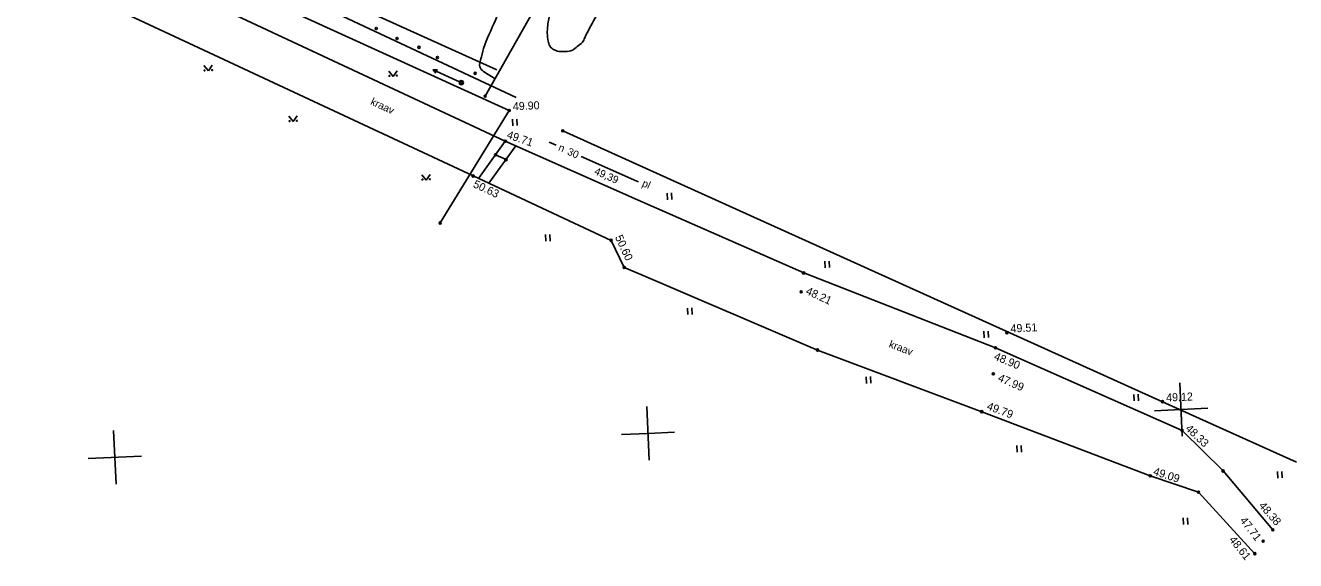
# Model space of a CAD drawing. Extents: x 641653 to 641999, y 6457621 to 6457927.
# Drawn here: x 641758.7 to 641877.7, y 6457620.5 to 6457670.6 of the extents above; entities that cross this region are included whole.
import ezdxf

# ---------------------------------------------------------------- set-up
doc = ezdxf.new("R2010")
doc.units = 0
for name, color, linetype in [('Level 12', 7, 'Continuous'), ('Level 15', 7, 'Continuous'), ('Level 16', 7, 'Continuous'), ('Level 28', 7, 'Continuous'), ('Level 30', 7, 'Continuous'), ('Level 31', 7, 'Continuous'), ('Level 34', 7, 'Continuous'), ('Level 39', 7, 'Continuous'), ('Level 41', 7, 'Continuous'), ('Level 43', 7, 'Continuous'), ('Level 54', 7, 'Continuous'), ('Level 59', 7, 'Continuous'), ('Level 61', 7, 'Continuous')]:
    doc.layers.add(name, color=color, linetype=linetype)

# ---------------------------------------------------------------- blocks, each defined once
blk = doc.blocks.new('WMNOOL')
at = {"layer": 'Level 34'}
blk.add_line((199.99, 0), (2900, 0), dxfattribs=at)
blk.add_lwpolyline([(2535.93, 176.13), (2900, 0), (2530.75, -176.23)], dxfattribs=at)
blk = doc.blocks.new('KHEIN_')
at = {"layer": 'Level 41'}
for p, q in [((0, 620.11), (0, 0)), ((405.61, 608.83), (405.61, 0))]:
    blk.add_line(p, q, dxfattribs=at)
blk = doc.blocks.new('KMURU_')
at = {"layer": 'Level 41'}
for p, q in [((-403, 505.28), (0, 0)), ((0, 0), (397, 505.28))]:
    blk.add_line(p, q, dxfattribs=at)
for centre, radius in [((-353, 55.28), 42.8), ((347, 55.28), 45.22)]:
    blk.add_circle(centre, radius, dxfattribs=at)

msp = doc.modelspace()

# ---------------------------------------------------------------- linework, layer by layer
at = {"layer": 'Level 12'}
msp.add_line((641799.51, 6457665.25), (641799.51, 6457665.25), dxfattribs=at)
msp.add_circle((641799.51, 6457665.25), 0.2, dxfattribs=at)
at = {"layer": 'Level 15'}
msp.add_line((641705.78, 6457710.23), (641804.64, 6457663.86), dxfattribs=at)
at = {"layer": 'Level 16'}
msp.add_lwpolyline([(641780.22, 6457680.13), (641778.86, 6457677.31), (641802.85, 6457666.45)], dxfattribs=at)
at = {"layer": 'Level 28'}
for p, q in [((641701.76, 6457709.18), (641804, 6457662.65)), ((641801.74, 6457663.99), (641801.74, 6457663.99)), ((641804, 6457662.65), (641797.53, 6457652.12)), ((641804, 6457662.65), (641804, 6457662.65)), ((641809.01, 6457660.74), (641809.01, 6457660.74)), ((641797.53, 6457652.12), (641797.53, 6457652.12)), ((641865.2, 6457635.39), (641865.2, 6457635.39))]:
    msp.add_line(p, q, dxfattribs=at)
for points in [[(641801.74, 6457663.99), (641813.72, 6457685.18), (641803.39, 6457690.23)], [(641815.87, 6457657.64), (641809.01, 6457660.74)], [(641865.2, 6457635.39), (641815.87, 6457657.64)], [(641877.76, 6457629.72), (641865.2, 6457635.39)]]:
    msp.add_lwpolyline(points, dxfattribs=at)
at = {"layer": 'Level 30'}
for points in [[(641803.63, 6457659.77), (641801.11, 6457656.29)], [(641804.62, 6457659.33), (641802.1, 6457655.83)]]:
    msp.add_lwpolyline(points, dxfattribs=at)
at = {"layer": 'Level 31'}
for p, q in [((641831.34, 6457645.67), (641831.34, 6457645.67)), ((641850.62, 6457641.85), (641850.62, 6457641.85)), ((641849.35, 6457638), (641849.35, 6457638)), ((641874.63, 6457622.34), (641874.63, 6457622.34))]:
    msp.add_line(p, q, dxfattribs=at)
for centre in [(641831.34, 6457645.67), (641850.62, 6457641.85), (641849.35, 6457638), (641874.63, 6457622.34)]:
    msp.add_circle(centre, 0.1, dxfattribs=at)
at = {"layer": 'Level 39'}
for p, q in [((641807.73, 6457659.68), (641808.38, 6457659.39)), ((641802.71, 6457658.5), (641802.71, 6457658.5)), ((641810.74, 6457658.35), (641815.94, 6457656.04)), ((641803.7, 6457658.05), (641803.7, 6457658.05)), ((641815.94, 6457656.04), (641816.1, 6457655.97))]:
    msp.add_line(p, q, dxfattribs=at)
msp.add_lwpolyline([(641802.71, 6457658.5), (641803.7, 6457658.05)], dxfattribs=at)
at = {"layer": 'Level 41'}
msp.add_spline([(641810.75, 6457686.63), (641810.53, 6457685.79), (641809.83, 6457684.46), (641808.81, 6457683.07), (641807.37, 6457680.28), (641805.62, 6457677.06), (641805.13, 6457675.84), (641804.63, 6457674.99), (641804.09, 6457674.28), (641802.7, 6457671.1), (641801.6, 6457668.46), (641801.31, 6457667.38), (641801.24, 6457666.73), (641801.6, 6457666.3), (641802.16, 6457665.94), (641802.66, 6457665.64)], degree=3, dxfattribs=at)
at = {"layer": 'Level 43'}
for p, q in [((641716.97, 6457700.24), (641803.63, 6457659.77)), ((641726.87, 6457690.96), (641800.61, 6457656.52)), ((641803.63, 6457659.77), (641803.63, 6457659.77)), ((641816.02, 6457654.3), (641803.63, 6457659.77)), ((641800.61, 6457656.52), (641800.61, 6457656.52)), ((641800.61, 6457656.52), (641813.54, 6457650.49)), ((641831.58, 6457647.44), (641816.02, 6457654.3)), ((641813.54, 6457650.49), (641813.54, 6457650.49)), ((641813.54, 6457650.49), (641814.77, 6457647.96)), ((641814.77, 6457647.96), (641814.77, 6457647.96)), ((641814.77, 6457647.96), (641816.33, 6457647.29)), ((641816.33, 6457647.29), (641832.88, 6457640.23)), ((641831.58, 6457647.44), (641831.58, 6457647.44)), ((641849.55, 6457640.44), (641831.58, 6457647.44)), ((641832.88, 6457640.23), (641832.88, 6457640.23)), ((641832.88, 6457640.23), (641848.26, 6457634.46)), ((641849.55, 6457640.44), (641849.55, 6457640.44)), ((641867.03, 6457632.7), (641849.55, 6457640.44)), ((641848.26, 6457634.46), (641848.26, 6457634.46)), ((641848.26, 6457634.46), (641864.05, 6457628.45)), ((641867.03, 6457632.7), (641867.03, 6457632.7)), ((641870.87, 6457628.91), (641867.03, 6457632.7)), ((641870.87, 6457628.91), (641870.87, 6457628.91)), ((641875.53, 6457623.4), (641870.87, 6457628.91)), ((641864.05, 6457628.45), (641864.05, 6457628.45)), ((641864.05, 6457628.45), (641868.56, 6457626.92)), ((641868.56, 6457626.92), (641868.56, 6457626.92)), ((641868.56, 6457626.92), (641873.85, 6457621.17)), ((641875.53, 6457623.4), (641875.53, 6457623.4)), ((641873.85, 6457621.17), (641873.85, 6457621.17))]:
    msp.add_line(p, q, dxfattribs=at)
msp.add_spline([(641815, 6457677.04), (641813.94, 6457674.88), (641813.44, 6457673.93), (641812.5, 6457672.14), (641811.53, 6457670.36), (641811.07, 6457669.46), (641810.85, 6457669.04), (641810.37, 6457668.62), (641809.91, 6457668.28), (641809.27, 6457668.16), (641808.65, 6457668.18), (641808.2, 6457668.33), (641807.8, 6457668.69), (641807.66, 6457669.14), (641807.56, 6457669.87), (641807.58, 6457670.3), (641807.65, 6457670.92), (641807.79, 6457671.52), (641807.94, 6457671.91), (641808.24, 6457672.56), (641812.29, 6457680.39), (641814.1, 6457684.07), (641814.63, 6457685.14)], degree=3, dxfattribs=at)
at = {"layer": 'Level 54'}
for centre in [(641791.54, 6457670.32), (641793.49, 6457669.39), (641795.55, 6457668.56), (641797.27, 6457667.61), (641800.8, 6457666.13), (641799.51, 6457665.25), (641801.74, 6457663.99), (641804, 6457662.65), (641809.01, 6457660.74), (641802.71, 6457658.5), (641803.7, 6457658.05), (641797.53, 6457652.12), (641814.77, 6457647.96), (641831.58, 6457647.44), (641831.34, 6457645.67), (641850.62, 6457641.85), (641832.88, 6457640.23), (641849.35, 6457638), (641865.2, 6457635.39), (641870.87, 6457628.91), (641868.56, 6457626.92), (641874.63, 6457622.34)]:
    msp.add_circle(centre, 0.1, dxfattribs=at)
at = {"layer": 'Level 59'}
for centre in [(641803.63, 6457659.77), (641800.61, 6457656.52), (641813.54, 6457650.49), (641849.55, 6457640.44), (641848.26, 6457634.46), (641867.03, 6457632.7), (641864.05, 6457628.45), (641875.53, 6457623.4), (641873.85, 6457621.17)]:
    msp.add_circle(centre, 0.1, dxfattribs=at)
at = {"layer": 'Level 61'}
for p, q in [((641866.83, 6457637.16), (641867.05, 6457632.17)), ((641866.83, 6457637.16), (641867.05, 6457632.17)), ((641816.88, 6457634.93), (641817.11, 6457629.93)), ((641816.88, 6457634.93), (641817.11, 6457629.93)), ((641816.88, 6457634.93), (641817.11, 6457629.93)), ((641816.88, 6457634.93), (641817.11, 6457629.93)), ((641816.88, 6457634.93), (641817.11, 6457629.93)), ((641816.88, 6457634.93), (641817.11, 6457629.93)), ((641816.88, 6457634.93), (641817.11, 6457629.93)), ((641816.88, 6457634.93), (641817.11, 6457629.93)), ((641864.44, 6457634.55), (641869.44, 6457634.78)), ((641864.44, 6457634.55), (641869.44, 6457634.78)), ((641766.94, 6457632.69), (641767.16, 6457627.69)), ((641766.94, 6457632.69), (641767.16, 6457627.69)), ((641814.5, 6457632.32), (641817, 6457632.43)), ((641814.5, 6457632.32), (641817, 6457632.43)), ((641814.5, 6457632.32), (641817, 6457632.43)), ((641814.5, 6457632.32), (641817, 6457632.43)), ((641817, 6457632.43), (641819.49, 6457632.54)), ((641817, 6457632.43), (641819.49, 6457632.54)), ((641817, 6457632.43), (641819.49, 6457632.54)), ((641817, 6457632.43), (641819.49, 6457632.54)), ((641764.55, 6457630.08), (641769.55, 6457630.3)), ((641764.55, 6457630.08), (641769.55, 6457630.3))]:
    msp.add_line(p, q, dxfattribs=at)

# ---------------------------------------------------------------- block references
at = {"layer": 'Level 12', "xscale": 0.0009998950477206616, "yscale": 0.0009998950477206614, "rotation": 155.64180558135368}
msp.add_blockref('WMNOOL', (641799.51, 6457665.25), dxfattribs=at)
at = {"layer": 'Level 41', "xscale": 0.0009998950477206612, "yscale": 0.0009998950477206618, "rotation": 2.5641054904371217}
for name, p in [('KMURU_', (641775.81, 6457666.36)), ('KMURU_', (641793.13, 6457665.84)), ('KMURU_', (641783.77, 6457661.62)), ('KHEIN_', (641804.32, 6457661.21)), ('KMURU_', (641796.22, 6457656.14)), ('KHEIN_', (641818.81, 6457654.3)), ('KHEIN_', (641807.43, 6457650.41)), ('KHEIN_', (641833.6, 6457647.92)), ('KHEIN_', (641820.73, 6457643.54)), ('KHEIN_', (641848.5, 6457641.37)), ('KHEIN_', (641837.46, 6457637.11)), ('KHEIN_', (641862.55, 6457635.46)), ('KHEIN_', (641851.57, 6457630.66)), ('KHEIN_', (641876.01, 6457628.24)), ('KHEIN_', (641867.16, 6457623.89))]:
    msp.add_blockref(name, p, dxfattribs=at)

# ---------------------------------------------------------------- texts
at = {"layer": 'Level 31'}
for s, rotation, p in [('48.21', 335.2231, (641831.71, 6457645.5)), ('49.51', 2.5641, (641850.97, 6457641.87)), ('47.99', 336.4331, (641849.71, 6457637.36)), ('47.71', 307.5425, (641872.4, 6457624.27))]:
    msp.add_text(s, height=0.75, rotation=rotation, dxfattribs=at).set_placement(p)
at = {"layer": 'Level 39'}
for s, p in [('n', (641808.54, 6457658.94)), ('30', (641809.37, 6457658.55)), ('49,39', (641811.9, 6457656.72)), ('pl', (641816.38, 6457655.59))]:
    msp.add_text(s, height=0.7, rotation=336.1077, dxfattribs=at).set_placement(p)
at = {"layer": 'Level 43'}
for rotation, p in [(334.9664, (641790.94, 6457663.24)), (339.4342, (641839.51, 6457640.51))]:
    msp.add_text('kraav', height=0.7, rotation=rotation, dxfattribs=at).set_placement(p)
at = {"layer": 'Level 59'}
for s, rotation, p in [('49.90', 2.5641, (641804.35, 6457662.66)), ('49.71', 340.5687, (641803.71, 6457660.09)), ('50.63', 335.0271, (641800.55, 6457655.5)), ('50.60', 294.7202, (641813.89, 6457650.79)), ('48.90', 337.2721, (641849.34, 6457639.37)), ('49.12', 2.5641, (641865.55, 6457635.4)), ('49.79', 339.4091, (641848.68, 6457634.69)), ('48.33', 316.2905, (641867.28, 6457632.81)), ('49.09', 341.9985, (641864.27, 6457628.57)), ('48.38', 310.9032, (641874.17, 6457625.63)), ('48.61', 308.6769, (641871.39, 6457622.45))]:
    msp.add_text(s, height=0.75, rotation=rotation, dxfattribs=at).set_placement(p)

doc.saveas('drawing.dxf')
